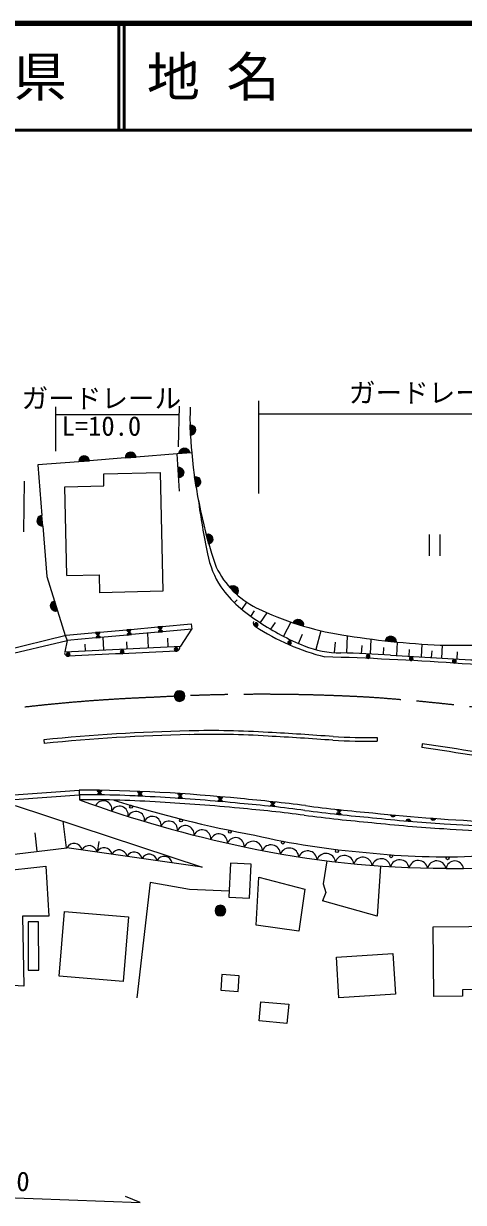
# Model space of a CAD drawing. Units: millimetres, scale not verified. Extents: x 40000 to 680000, y 20000 to 380000.
# Drawn here: x 358798 to 400158, y 269254 to 380000 of the extents above; entities that cross this region are included whole.
import ezdxf
from ezdxf.enums import TextEntityAlignment as Align

# ---------------------------------------------------------------- set-up
doc = ezdxf.new("R2010")
doc.units = ezdxf.units.MM
doc.header["$LTSCALE"] = 1000
doc.linetypes.add('CHAIN', pattern=[18.5, 12, -1.5, 3.5, -1.5])
for name, color, linetype, lineweight in [('M-BGD', 7, 'Continuous', 25), ('M-BMK', 2, 'CHAIN', 13), ('M-BMK-SRVR', 3, 'Continuous', 25), ('M-STR-HTXT', 7, 'Continuous', 13), ('M-TTL', 2, 'Continuous', 140), ('M-TTL-LINE', 7, 'Continuous', 50)]:
    doc.layers.add(name, color=color, linetype=linetype, lineweight=lineweight)
doc.layers.add('M-TTL-TXT', color=7, linetype='Continuous')
doc.styles.add('ＭＳ ゴシック', font='')
doc.styles.get('ＭＳ ゴシック').set_extended_font_data('MS Gothic')

msp = doc.modelspace()

# ---------------------------------------------------------------- hatches: boundary and pattern name
at = {"layer": 'M-BGD'}
for points in [[(374452, 342312, -0.99223), (374488, 341313)], [(373429, 339598, -0.41422), (373896, 340128, -0.41422), (374427, 339660)], [(365004, 338924, 1), (364007, 338844)], [(369371, 339275, 1), (368374, 339195)], [(373324, 338330, -1), (373390, 337332)], [(374870, 337436, -0.99443), (375019, 336447)], [(360520, 333791, 1), (360600, 332794)], [(375963, 332046, -0.99443), (376232, 331083)], [(378141, 327082, -0.9702), (378843, 326371)], [(361992, 324802, -0.41421), (361366, 325131, -0.41421), (361695, 325757)], [(380849, 323527, 0.41422), (380674, 323702, 0.41422), (380499, 323527, 0.41422), (380674, 323352, 0.41422)], [(384139, 323709, -0.99139), (385092, 323407)], [(365571, 322785, 0.41421), (365789, 322604, 0.41421), (365970, 322822)], [(366015, 322324, 0.41421), (365798, 322505, 0.41421), (365617, 322287)], [(368501, 323054, 0.41421), (368719, 322873, 0.41421), (368900, 323091)], [(368946, 322593, 0.41421), (368728, 322774, 0.41421), (368547, 322556)], [(371432, 323323, 0.41421), (371649, 323142, 0.41421), (371830, 323360)], [(371876, 322862, 0.41421), (371658, 323043, 0.41421), (371477, 322825)], [(392841, 322012, -0.99682), (393836, 321909)], [(373315, 321213, 1), (372965, 321213, 1)], [(383989, 321818, 0.41422), (383814, 321993, 0.41422), (383639, 321818, 0.41422), (383814, 321643, 0.41422)], [(363177, 320738, 0.41421), (363002, 320913, 0.41421), (362827, 320738, 1)], [(368246, 320980, 1), (367896, 320980, 0.99999)], [(391370, 320536, 0.41421), (391195, 320711, 0.41421), (391020, 320536, 1)], [(395426, 320338, 1), (395076, 320338, 0.41421), (395251, 320163, 0.41421)], [(399480, 320092, 0.99999), (399130, 320092, 1)], [(366133, 307968, -0.99999), (365733, 307974)], [(365746, 307539, -0.99999), (366146, 307535)], [(369926, 307856, -0.41422), (369718, 307664, -0.41422), (369526, 307872)], [(369557, 307433, -0.41421), (369767, 307623, -0.41421), (369957, 307413)], [(373715, 307651, -0.99999), (373316, 307677)], [(373334, 307215, -0.41422), (373547, 307402, -0.41422), (373734, 307190)], [(377078, 306934, -0.41421), (377295, 307116, -0.41421), (377477, 306899)], [(377498, 307351, -0.99999), (377100, 307387)], [(382450, 306872, -1), (382053, 306914)], [(382003, 306467, -0.41421), (382223, 306645, -0.41421), (382401, 306424)], [(388224, 305730, -0.41422), (388444, 305907, -0.41422), (388622, 305687)], [(388673, 306134, -0.41421), (388452, 305957, -0.41421), (388275, 306177)], [(393735, 305644, -0.41421), (393517, 305463, -0.41421), (393337, 305681)], [(394777, 305087, -0.41421), (394993, 305269, -0.41421), (395176, 305053)], [(397517, 305330, -1), (397118, 305360)], [(377803, 296666, 0.41421), (377303, 297166, 0.41421), (376803, 296666, 1)]]:
    msp.add_hatch(color=256, dxfattribs=at).paths.add_polyline_path(points)
at = {"layer": 'M-BMK-SRVR'}
msp.add_hatch(color=256, dxfattribs=at).paths.add_polyline_path([(373969, 316824, 1), (372969, 316824, 0.99999)])

# ---------------------------------------------------------------- linework, layer by layer
at = {"layer": 'M-BGD'}
for p, q in [((368365, 339194), (365014, 338925)), ((374615, 339672), (373240, 339586)), ((358871, 336997), (358799, 332258)), ((366359, 336573), (366334, 337708)), ((362689, 336492), (366359, 336573)), ((362873, 328149), (362689, 336492)), ((396950, 332004), (396950, 330004)), ((397950, 332004), (397950, 330004)), ((362873, 328149), (365911, 328216)), ((365911, 328216), (365948, 326535)), ((378878, 325856), (378626, 325599)), ((379328, 324960), (379794, 325637)), ((380173, 324306), (380528, 324822)), ((381065, 323722), (381705, 324651)), ((371839, 323360), (374561, 323610)), ((374561, 323610), (374607, 323112)), ((382043, 323105), (382477, 323736)), ((383930, 323781), (383236, 322442)), ((356948, 321113), (362806, 322531)), ((362707, 322507), (362886, 322036)), ((362806, 322531), (365571, 322785)), ((365608, 322286), (362886, 322036)), ((365970, 322822), (368501, 323054)), ((368547, 322556), (366024, 322324)), ((366243, 322345), (366301, 321155)), ((368946, 322593), (368547, 322556)), ((368900, 323091), (371423, 323322)), ((371477, 322825), (368946, 322593)), ((370441, 322730), (370507, 321360)), ((371876, 322862), (371477, 322825)), ((374607, 323112), (371876, 322862)), ((384646, 321771), (385013, 322653)), ((386749, 322967), (386291, 321186)), ((387028, 322903), (387028, 322904)), ((389223, 322496), (389159, 320870)), ((356801, 320615), (362886, 322036)), ((364561, 321706), (364592, 321072)), ((368474, 321930), (368506, 321262)), ((372334, 322257), (372373, 321450)), ((388024, 320909), (388119, 321889)), ((390581, 320802), (390622, 321571)), ((391404, 320758), (391479, 322174)), ((392644, 320691), (392681, 321381)), ((393885, 320637), (393953, 321897)), ((395049, 320568), (395083, 321199)), ((396213, 320500), (396278, 321709)), ((398116, 320392), (398192, 321615)), ((397165, 320446), (397203, 321064)), ((399555, 320312), (399595, 320964)), ((360713, 312723), (360747, 312375)), ((392060, 312924), (392061, 312574)), ((396287, 312333), (396237, 311986)), ((357891, 307551), (364035, 307989)), ((364035, 307989), (364043, 307081)), ((357945, 307104), (364039, 307539)), ((358018, 306538), (375588, 300753)), ((362824, 302575), (362524, 305078)), ((360084, 302246), (359875, 303988)), ((341675, 300042), (362875, 302581)), ((375588, 300753), (362875, 302581)), ((365864, 303165), (365721, 302172)), ((342612, 298834), (360895, 300835)), ((392370, 300850), (392039, 296151)), ((380669, 295309), (380926, 299824)), ((380926, 299824), (385254, 298678)), ((385254, 298678), (384670, 294747)), ((392039, 296151), (386898, 297602)), ((377303, 296666), (377303, 296666)), ((384670, 294747), (380669, 295309)), ((404073, 289267), (400055, 289225)), ((400055, 289225), (400061, 288627))]:
    msp.add_line(p, q, dxfattribs=at)
for points in [[(374452, 342312, -0.99223), (374488, 341313)], [(373429, 339598, -0.41422), (373896, 340128, -0.41422), (374427, 339660)], [(365004, 338924, 1), (364007, 338844)], [(369371, 339275, 1), (368374, 339195)], [(373324, 338330, -1), (373390, 337332)], [(374870, 337436, -0.99443), (375019, 336447)], [(360520, 333791, 1), (360600, 332794)], [(375963, 332046, -0.99443), (376232, 331083)], [(378141, 327082, -0.9702), (378843, 326371)], [(361992, 324802, -0.41421), (361366, 325131, -0.41421), (361695, 325757)], [(380849, 323527, 0.41422), (380674, 323702, 0.41422), (380499, 323527, 0.41422), (380674, 323352, 0.41422)], [(384139, 323709, -0.99139), (385092, 323407)], [(365571, 322785, 0.41421), (365789, 322604, 0.41421), (365970, 322822)], [(366015, 322324, 0.41421), (365798, 322505, 0.41421), (365617, 322287)], [(368501, 323054, 0.41421), (368719, 322873, 0.41421), (368900, 323091)], [(368946, 322593, 0.41421), (368728, 322774, 0.41421), (368547, 322556)], [(371432, 323323, 0.41421), (371649, 323142, 0.41421), (371830, 323360)], [(371876, 322862, 0.41421), (371658, 323043, 0.41421), (371477, 322825)], [(392841, 322012, -0.99682), (393836, 321909)], [(373315, 321213, 1), (372965, 321213, 1)], [(383989, 321818, 0.41422), (383814, 321993, 0.41422), (383639, 321818, 0.41422), (383814, 321643, 0.41422)], [(363177, 320738, 0.41421), (363002, 320913, 0.41421), (362827, 320738, 1)], [(368246, 320980, 1), (367896, 320980, 0.99999)], [(391370, 320536, 0.41421), (391195, 320711, 0.41421), (391020, 320536, 1)], [(395426, 320338, 1), (395076, 320338, 0.41421), (395251, 320163, 0.41421)], [(399480, 320092, 0.99999), (399130, 320092, 1)], [(366133, 307968, -0.99999), (365733, 307974)], [(365746, 307539, -0.99999), (366146, 307535)], [(369926, 307856, -0.41422), (369718, 307664, -0.41422), (369526, 307872)], [(369557, 307433, -0.41421), (369767, 307623, -0.41421), (369957, 307413)], [(373715, 307651, -0.99999), (373316, 307677)], [(373334, 307215, -0.41422), (373547, 307402, -0.41422), (373734, 307190)], [(377078, 306934, -0.41421), (377295, 307116, -0.41421), (377477, 306899)], [(377498, 307351, -0.99999), (377100, 307387)], [(382450, 306872, -1), (382053, 306914)], [(382003, 306467, -0.41421), (382223, 306645, -0.41421), (382401, 306424)], [(388224, 305730, -0.41422), (388444, 305907, -0.41422), (388622, 305687)], [(388673, 306134, -0.41421), (388452, 305957, -0.41421), (388275, 306177)], [(393735, 305644, -0.41421), (393517, 305463, -0.41421), (393337, 305681)], [(394777, 305087, -0.41421), (394993, 305269, -0.41421), (395176, 305053)], [(397517, 305330, -1), (397118, 305360)], [(377803, 296666, 0.41421), (377303, 297166, 0.41421), (376803, 296666, 1)]]:
    msp.add_lwpolyline(points, format="xyb", close=True, dxfattribs=at)
for points in [[(373474, 336076), (373240, 339586), (369381, 339276)], [(363998, 338843), (360139, 338533), (360519, 333800)], [(366334, 337708), (371641, 337825), (371887, 326665), (365948, 326535)], [(360601, 332784), (360981, 328052), (362707, 322507)], [(362886, 322036), (362672, 320979), (373590, 321509), (374607, 323112)], [(387309, 301338), (386961, 299193), (387226, 298366), (386898, 297602)], [(360895, 300835), (361164, 296155), (358708, 296155), (358813, 289558), (353093, 289909), (341793, 289769)], [(378117, 298481), (374399, 298643), (370703, 299298), (369463, 288489)], [(400061, 288627), (397365, 288599), (397297, 295151), (404011, 295222), (404073, 289267)]]:
    msp.add_lwpolyline(points, dxfattribs=at)
for points in [[(378253, 301117), (378089, 297936), (380038, 297835), (380202, 301017)], [(362656, 296582), (368657, 296091), (368159, 290010), (362158, 290502)], [(359217, 295600), (359240, 291073), (360223, 291078), (360199, 295605)], [(388219, 292297), (393530, 292625), (393766, 288807), (388455, 288479)], [(377434, 290660), (377341, 289186), (378976, 289082), (379070, 290556)], [(381107, 288110), (383728, 287876), (383567, 286074), (380946, 286308)]]:
    msp.add_lwpolyline(points, close=True, dxfattribs=at)
for centre in [(368905, 306427), (373605, 305127), (378191, 304077), (383171, 303058), (388266, 302268), (393361, 301769), (398674, 301582)]:
    msp.add_circle(centre, 134, dxfattribs=at)
for centre, radius, start, end in [((406434, 342964), 31989, 178.21879, 185.90611), ((419153, 343611), 44712, 185.05355, 199.15681), ((448409, 345139), 73847, 187.65764, 191.68654), ((384941, 331935), 9020, 191.21452, 212.58673), ((384330, 332493), 8221, 205.61972, 243.67294), ((387419, 334546), 12545, 216.54102, 239.02571), ((393332, 351068), 28862, 244.00888, 260.82842), ((380744, 323687), 350, 156.38128, 246.38168), ((393790, 342820), 22949, 236.01875, 247.98522), ((392064, 340684), 20766, 236.50452, 246.38144), ((401448, 400090), 78551, 260.68369, 267.46444), ((373132, 321388), 350, 272.68652, 2.68652), ((392064, 340684), 20766, 246.38135, 256.25825), ((388631, 330277), 9387, 248.48315, 270.03821), ((399510, 657624), 336012, 269.73791, 272.07309), ((362994, 320912), 350, 182.68652, 272.68652), ((513853, -2785858), 3110082, 92.59304, 92.78001), ((376335, -24996), 345677, 84.17348, 88.21027), ((380247, 91897), 229147, 86.73356, 87.90177), ((477081, 1722784), 1404613, 266.58063, 266.93271), ((378375, 133728), 179865, 91.2807, 95.63523), ((376557, 232826), 80751, 86.27188, 91.5629), ((378375, 133728), 179515, 91.28042, 95.63523), ((376557, 232826), 80401, 86.2701, 91.56351), ((369934, 79790), 233568, 85.59204, 87.0911), ((369934, 79790), 233918, 85.59337, 87.09048), ((391962, 401336), 88763, 267.36803, 270.06373), ((391962, 401336), 88413, 267.37154, 270.06373), ((342481, -59594), 375798, 80.17844, 81.76815), ((342481, -59594), 375448, 80.17856, 81.76815), ((363519, 154626), 153364, 84.13594, 89.80711), ((364908, 209049), 98494, 86.06906, 90.50519), ((364908, 209049), 98035, 86.06681, 90.50519), ((402982, 414029), 113816, 249.99421, 258.11818), ((366289, 306167), 816, 349.5601, 152.86551), ((402117, 418189), 116462, 252.60077, 259.32429), ((363702, 153846), 153213, 84.23048, 87.03302), ((363702, 153846), 153671, 84.23186, 87.03158), ((367564, 170057), 137622, 82.59211, 85.15478), ((367822, 305658), 816, 350.3725, 153.67791), ((369363, 305170), 816, 351.1849, 154.4903), ((367564, 170057), 136713, 82.59193, 85.15784), ((367564, 170057), 137172, 82.59202, 85.15629), ((404957, 458772), 153954, 262.64568, 265.02399), ((404957, 458772), 153504, 262.64576, 265.02589), ((413356, 519228), 214484, 264.19094, 267.2324), ((370909, 304705), 816, 351.9973, 155.3027), ((372463, 304261), 816, 352.80969, 156.1151), ((374022, 303839), 816, 353.62209, 156.9275), ((404957, 458772), 154412, 262.6456, 265.02206), ((406403, 440012), 135884, 263.72802, 266.59327), ((406403, 440012), 135426, 263.72583, 266.59359), ((468541, 1420877), 1118255, 266.40159, 266.63857), ((375587, 303440), 816, 354.43449, 157.73989), ((377158, 303062), 816, 355.24688, 158.55229), ((378734, 302707), 816, 356.05928, 159.36469), ((396960, 375424), 73538, 257.09919, 265.3507), ((468541, 1420877), 1118714, 266.40163, 266.63857), ((363545, 302223), 759, 11.77806, 151.86137), ((364957, 302020), 759, 11.77806, 151.86137), ((366370, 301817), 759, 11.77806, 151.86137), ((367782, 301614), 759, 11.77806, 151.86137), ((398542, 391307), 90667, 257.90704, 269.98669), ((380360, 302287), 890, 1.07658, 155.83566), ((382069, 301955), 890, 2.17473, 156.93381), ((383785, 301656), 890, 3.27288, 158.03196), ((369195, 301410), 759, 11.77806, 151.86137), ((370607, 301207), 759, 11.77806, 151.86137), ((372020, 301004), 759, 11.77806, 151.86137), ((385506, 301389), 890, 4.37103, 159.13011), ((387231, 301156), 890, 5.46918, 160.22826), ((388961, 300956), 890, 6.56733, 161.3264), ((390695, 300789), 890, 7.66548, 162.42455), ((398357, 368797), 67073, 263.70248, 272.74936), ((392431, 300655), 890, 8.76363, 163.5227), ((394169, 300554), 890, 9.86178, 164.62085), ((395909, 300487), 890, 10.95993, 165.719), ((397650, 300453), 890, 12.05808, 166.81715), ((399339, 300500), 830, 9.32052, 170.3211), ((399489, 348256), 47627, 268.83602, 284.59265)]:
    msp.add_arc(centre, radius, start, end, dxfattribs=at)
at = {"layer": 'M-BMK'}
for centre, radius, start, end in [((381189, 135792), 181196, 92.5998, 93.25862), ((381189, 135792), 181196, 86.74138, 92.28359), ((376819, 160327), 156482, 92.17193, 99.95997), ((378448, 129508), 187641, 79.51616, 86.01495)]:
    msp.add_arc(centre, radius, start, end, dxfattribs=at)
at = {"layer": 'M-BMK-SRVR'}
msp.add_lwpolyline([(373969, 316824, 1), (372969, 316824, 0.99999)], format="xyb", close=True, dxfattribs=at)
at = {"layer": 'M-STR-HTXT'}
for p, q in [((380880, 344562), (380880, 335859)), ((361790, 343989), (361790, 339824)), ((373441, 344059), (373347, 340222)), ((380880, 343348), (426374, 343349)), ((361790, 343275), (373422, 343280)), ((331553, 270688), (369766, 269254)), ((369766, 269254), (368376, 269820))]:
    msp.add_line(p, q, dxfattribs=at)
at = {"layer": 'M-TTL'}
msp.add_line((680000, 380000), (40000, 380000), dxfattribs=at)
at = {"layer": 'M-TTL-LINE'}
for p, q in [((367750, 380000), (367750, 370000)), ((368250, 380000), (368250, 370000)), ((40000, 370000), (680000, 370000))]:
    msp.add_line(p, q, dxfattribs=at)

# ---------------------------------------------------------------- texts
at = {"layer": 'M-STR-HTXT', "style": 'ＭＳ ゴシック'}
for s, rotation, p in [('ガードレール', 0.026, (366116, 343327)), ('ガードレール\u3000L=46.0', 0.001, (401881, 343848)), ('L=10.0', 0.026, (366117, 340727))]:
    msp.add_text(s, height=1833, rotation=rotation, dxfattribs=at).set_placement(p, align=Align.BOTTOM_CENTER)
msp.add_text('側溝\u3000L=243.0', height=1833, rotation=357.851, dxfattribs=at).set_placement((343098, 270355), align=Align.BOTTOM_LEFT)
at = {"layer": 'M-TTL-TXT', "style": 'ＭＳ ゴシック'}
msp.add_text('山\u3000口\u3000県', height=3666, dxfattribs=at).set_placement((350375, 375000), align=Align.MIDDLE_CENTER)
msp.add_text('地 名', height=3666, dxfattribs=at).set_placement((370380, 375000), align=Align.MIDDLE_LEFT)

doc.saveas('drawing.dxf')
